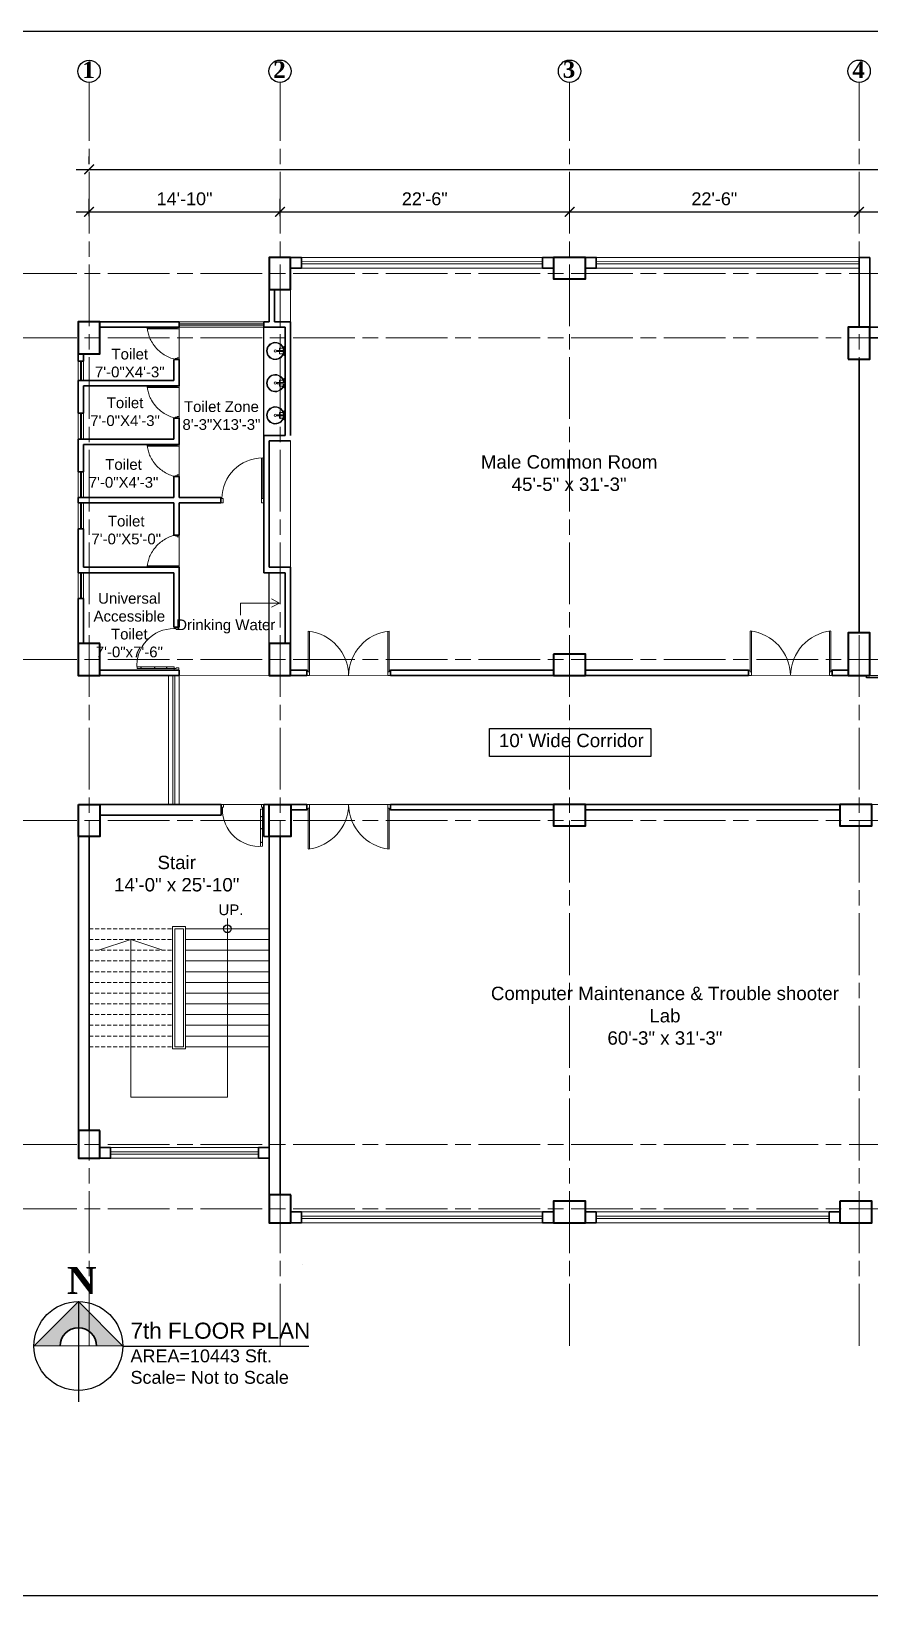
# Model space of a CAD drawing. Header units: inches. Extents: x -12 to 20935469, y -1604 to 24729220.
# Drawn here: x 20931799 to 20932581, y 24707850 to 24709308 of the extents above; entities that cross this region are included whole.
import ezdxf

# ---------------------------------------------------------------- set-up
doc = ezdxf.new("R2010")
doc.units = ezdxf.units.IN
doc.header["$LTSCALE"] = 0.03
doc.header["$MEASUREMENT"] = 0
doc.header["$PDMODE"] = 32
doc.header["$PDSIZE"] = 15
doc.linetypes.add('ACAD_ISO08W100', pattern=[36, 24, -3, 6, -3])
doc.linetypes.add('DASHED2', pattern=[0.375, 0.25, -0.125])
for name, color, linetype, lineweight in [('column', 1, 'Continuous', 40), ('Dim Line', 252, 'Continuous', 13), ('Door', 7, 'Continuous', 18), ('Gas', 21, 'Continuous', 5), ('Glass Line', 252, 'Continuous', 9), ('Grid Line', 252, 'Continuous', 18), ('Hatch', 253, 'Continuous', 15), ('Low Wall', 7, 'Continuous', 30), ('Main Wall', 7, 'Continuous', 30), ('RAIL', 23, 'Continuous', 13), ('STAIR', 46, 'Continuous', 15), ('TOILET FIXTURE', 142, 'Continuous', 5), ('wind.', 150, 'Continuous', 20)]:
    doc.layers.add(name, color=color, linetype=linetype, lineweight=lineweight)
doc.layers.add('TEXT', color=7, linetype='Continuous')
doc.styles.add('2', font='swisscl.ttf')
doc.styles.add('RomanS', font='arial.ttf', dxfattribs={"height": 12})
doc.styles.get("Standard").update_dxf_attribs({"font": 'timesbd.ttf'})
doc.dimstyles.new('Aec_Arch_I', dxfattribs={"dimscale": 96, "dimtxt": 12, "dimasz": 0.09375, "dimexe": 0.125, "dimexo": 0.125, "dimgap": 0.0625, "dimtad": 1, "dimdec": 0, "dimzin": 3, "dimdsep": 46, "dimlunit": 4, "dimtxsty": 'RomanS', "dimblk1": 'ARCHTICK', "dimblk2": 'ARCHTICK', "dimsah": 1, "dimcen": 0.09375, "dimdle": 0.125, "dimadec": 0, "dimazin": 0, "dimtfac": 0.75, "dimtdec": 0, "dimtmove": 2, "dimatfit": 3, "dimldrblk": 'ARCHTICK', "dimfxl": 1, "dimfrac": 1, "dimtolj": 1, "dimtzin": 0, "dimarcsym": 0})

# ---------------------------------------------------------------- blocks, each defined once
blk = doc.blocks.new('_ArchTick')
at = {"color": 0, "linetype": 'ByBlock', "lineweight": 35, "const_width": 0.15}
blk.add_lwpolyline([(-0.5, -0.5), (0.5, 0.5)], dxfattribs=at)
blk = doc.blocks.new('*D14')
at = {"layer": 'Defpoints', "color": 0, "transparency": 16777216}
for p in [(20831126.3, 24724578.2), (20830948.3, 24724562.3), (20831126.3, 24724562.3)]:
    blk.add_point(p, dxfattribs=at)
at = {"layer": 'Dim Line', "color": 0, "lineweight": -2, "transparency": 16777216}
for p, q in [((20830948.3, 24724574.3), (20830948.3, 24724590.2)), ((20831126.3, 24724574.3), (20831126.3, 24724590.2)), ((20830936.3, 24724578.2), (20831138.3, 24724578.2))]:
    blk.add_line(p, q, dxfattribs=at)
at = {"layer": 'Dim Line', "color": 0, "lineweight": -2, "transparency": 16777216, "xscale": 9, "yscale": 9, "zscale": 9, "rotation": 180}
blk.add_blockref('_ArchTick', (20830948.3, 24724578.2), dxfattribs=at)
at = {"layer": 'Dim Line', "color": 0, "lineweight": -2, "transparency": 16777216, "xscale": 9, "yscale": 9, "zscale": 9}
blk.add_blockref('_ArchTick', (20831126.3, 24724578.2), dxfattribs=at)
at = {"layer": 'Dim Line', "color": 0, "transparency": 16777216, "insert": (20831037.3, 24724590.3), "char_height": 12, "attachment_point": 5, "style": 'RomanS'}
blk.add_mtext('\\A1;14\'-10"', dxfattribs=at)
blk = doc.blocks.new('*D7')
at = {"layer": 'Defpoints', "color": 0, "transparency": 16777216}
for p in [(20831396.3, 24724578.2), (20831396.3, 24724578.2), (20831126.3, 24724562.3)]:
    blk.add_point(p, dxfattribs=at)
at = {"layer": 'Dim Line', "color": 0, "lineweight": -2, "transparency": 16777216}
for p, q in [((20831126.3, 24724574.3), (20831126.3, 24724590.2)), ((20831114.3, 24724578.2), (20831408.3, 24724578.2))]:
    blk.add_line(p, q, dxfattribs=at)
at = {"layer": 'Dim Line', "color": 0, "lineweight": -2, "transparency": 16777216, "xscale": 9, "yscale": 9, "zscale": 9, "rotation": 180}
blk.add_blockref('_ArchTick', (20831126.3, 24724578.2), dxfattribs=at)
at = {"layer": 'Dim Line', "color": 0, "lineweight": -2, "transparency": 16777216, "xscale": 9, "yscale": 9, "zscale": 9}
blk.add_blockref('_ArchTick', (20831396.3, 24724578.2), dxfattribs=at)
at = {"layer": 'Dim Line', "color": 0, "transparency": 16777216, "insert": (20831261.3, 24724590.3), "char_height": 12, "attachment_point": 5, "style": 'RomanS'}
blk.add_mtext('\\A1;22\'-6"', dxfattribs=at)
blk = doc.blocks.new('*D8')
at = {"layer": 'Defpoints', "color": 0, "transparency": 16777216}
for p in [(20831396.3, 24724578.2), (20831666.3, 24724578.2), (20831666.3, 24724578.2)]:
    blk.add_point(p, dxfattribs=at)
at = {"layer": 'Dim Line', "color": 0, "lineweight": -2, "transparency": 16777216}
blk.add_line((20831384.3, 24724578.2), (20831678.3, 24724578.2), dxfattribs=at)
at = {"layer": 'Dim Line', "color": 0, "lineweight": -2, "transparency": 16777216, "xscale": 9, "yscale": 9, "zscale": 9, "rotation": 180}
blk.add_blockref('_ArchTick', (20831396.3, 24724578.2), dxfattribs=at)
at = {"layer": 'Dim Line', "color": 0, "lineweight": -2, "transparency": 16777216, "xscale": 9, "yscale": 9, "zscale": 9}
blk.add_blockref('_ArchTick', (20831666.3, 24724578.2), dxfattribs=at)
at = {"layer": 'Dim Line', "color": 0, "transparency": 16777216, "insert": (20831531.3, 24724590.3), "char_height": 12, "attachment_point": 5, "style": 'RomanS'}
blk.add_mtext('\\A1;22\'-6"', dxfattribs=at)
blk = doc.blocks.new('*D9')
at = {"layer": 'Defpoints', "color": 0, "transparency": 16777216}
for p in [(20831666.3, 24724578.2), (20831844.3, 24724578.2), (20831844.3, 24724578.2)]:
    blk.add_point(p, dxfattribs=at)
at = {"layer": 'Dim Line', "color": 0, "lineweight": -2, "transparency": 16777216}
blk.add_line((20831654.3, 24724578.2), (20831856.3, 24724578.2), dxfattribs=at)
at = {"layer": 'Dim Line', "color": 0, "lineweight": -2, "transparency": 16777216, "xscale": 9, "yscale": 9, "zscale": 9, "rotation": 180}
blk.add_blockref('_ArchTick', (20831666.3, 24724578.2), dxfattribs=at)
at = {"layer": 'Dim Line', "color": 0, "lineweight": -2, "transparency": 16777216, "xscale": 9, "yscale": 9, "zscale": 9}
blk.add_blockref('_ArchTick', (20831844.3, 24724578.2), dxfattribs=at)
at = {"layer": 'Dim Line', "color": 0, "transparency": 16777216, "insert": (20831755.3, 24724590.3), "char_height": 12, "attachment_point": 5, "style": 'RomanS'}
blk.add_mtext('\\A1;14\'-10"', dxfattribs=at)
blk = doc.blocks.new('*D13')
at = {"layer": 'Defpoints', "color": 0, "transparency": 16777216}
for p in [(20830948.3, 24724610.7), (20832951.8, 24724617.8), (20832951.8, 24724610.7)]:
    blk.add_point(p, dxfattribs=at)
at = {"layer": 'Dim Line', "color": 0, "lineweight": -2, "transparency": 16777216}
for p, q in [((20830948.3, 24724622.7), (20830948.3, 24724629.8)), ((20832951.8, 24724622.7), (20832951.8, 24724629.8)), ((20830936.3, 24724617.8), (20832963.8, 24724617.8))]:
    blk.add_line(p, q, dxfattribs=at)
at = {"layer": 'Dim Line', "color": 0, "lineweight": -2, "transparency": 16777216, "xscale": 9, "yscale": 9, "zscale": 9, "rotation": 180}
blk.add_blockref('_ArchTick', (20830948.3, 24724617.8), dxfattribs=at)
at = {"layer": 'Dim Line', "color": 0, "lineweight": -2, "transparency": 16777216, "xscale": 9, "yscale": 9, "zscale": 9}
blk.add_blockref('_ArchTick', (20832951.8, 24724617.8), dxfattribs=at)
at = {"layer": 'Dim Line', "color": 0, "transparency": 16777216, "insert": (20831950, 24724629.9), "char_height": 12, "attachment_point": 5, "style": 'RomanS'}
blk.add_mtext('\\A1;166\'-11"', dxfattribs=at)
blk = doc.blocks.new('Door_45')
at = {"layer": 'Door'}
for p, q in [((1.5, 5), (1.5, 44)), ((1.5, 40), (2.2, 40)), ((2.2, 40), (2.2, 39.5)), ((2.2, 39.5), (2.7, 39.5)), ((2.7, 39.5), (2.7, 40)), ((2.7, 40), (3.5, 40)), ((3.5, 44), (3.5, 5)), ((1.5, 25.8), (2.2, 25.8)), ((2.2, 25.8), (2.2, 25.3)), ((2.2, 25.3), (2.7, 25.3)), ((2.7, 25.8), (3.5, 25.8)), ((2.7, 25.3), (2.7, 25.8)), ((0, 0), (0, 5)), ((0, 5), (1.5, 5)), ((1.5, 12.6), (2.2, 12.6)), ((3.5, 5), (1.5, 5)), ((1.5, 5), (1.5, 3)), ((1.5, 3), (2.5, 3)), ((2.2, 12.6), (2.2, 13.1)), ((2.2, 13.1), (2.7, 13.1)), ((2.5, 3), (2.5, 0)), ((2.7, 13.1), (2.7, 12.6)), ((2.7, 12.6), (3.5, 12.6)), ((42.5, 3), (42.5, 0)), ((43.5, 3), (42.5, 3)), ((45, 5), (43.5, 5)), ((43.5, 5), (43.5, 3)), ((45, 0), (45, 5)), ((2.5, 0), (0, 0)), ((42.5, 0), (45, 0))]:
    blk.add_line(p, q, dxfattribs=at)
blk.add_arc((4.7, 5.3), 38.8, 359.6233, 94.6685, dxfattribs=at)
blk = doc.blocks.new('sssss-flat-876')
at = {"layer": 'Door', "linetype": 'Continuous', "ltscale": 3}
blk.add_line((3666.5, 84027.2), (3666.5, 84055.7), dxfattribs=at)
at = {"layer": 'Door', "linetype": 'Continuous', "ltscale": 3, "extrusion": (-7.21527e-09, -3.35624e-18, 1), "elevation": 0}
for points in [[(3666.5, 84057.2), (3666.5, 84055.7), (3668.4, 84055.7), (3668.4, 84056.5), (3670.2, 84056.5), (3670.2, 84057.2)], [(3668.4, 84055.7), (3696.2, 84055.7), (3696.2, 84056.5), (3668.4, 84056.5)]]:
    blk.add_lwpolyline(points, close=True, dxfattribs=at)
at = {"layer": 'Door', "linetype": 'Continuous', "ltscale": 3, "flags": 128}
blk.add_lwpolyline([(3670.2, 84027.2, 0.04096), (3675.5, 84028.9, 0.082496), (3684.9, 84034.8, 0.052187), (3689.7, 84040, 0.043988), (3692.9, 84045, 0.036571), (3694.8, 84049.6, 0.034751), (3695.9, 84054.2, 0.011435), (3696.2, 84055.7)], format="xyb", dxfattribs=at)
at = {"layer": 'Door', "linetype": 'Continuous', "ltscale": 3}
blk.add_lwpolyline([(3666.5, 84027.2), (3666.5, 84028.7), (3668.4, 84028.7), (3668.4, 84027.9), (3670.2, 84027.9), (3670.2, 84027.2)], close=True, dxfattribs=at)
blk = doc.blocks.new('7-flat-72')
at = {"layer": 'Glass Line', "color": 8, "ltscale": 20}
for p, q in [((-64478.7, 376960.5), (-64480.3, 376960.5)), ((-64480.3, 376959.5), (-64480.3, 376960.5)), ((-64480.3, 376959.5), (-64480.3, 376960.5)), ((-64478.7, 376959.5), (-64480.3, 376959.5)), ((-64480.3, 376959.1), (-64480.3, 376959.4)), ((-64478.7, 376959.4), (-64480.3, 376959.4)), ((-64478.7, 376959.1), (-64480.3, 376959.1)), ((-64480.2, 376959.4), (-64480.2, 376959.5)), ((-64480.1, 376959.5), (-64480.1, 376960.5)), ((-64479.9, 376959.5), (-64479.9, 376960.5)), ((-64479.5, 376959.5), (-64479.5, 376960.5)), ((-64479.1, 376959.5), (-64479.1, 376960.5)), ((-64478.9, 376959.5), (-64478.9, 376960.5)), ((-64478.9, 376959.4), (-64478.9, 376959.5)), ((-64478.8, 376959.5), (-64478.8, 376960.5)), ((-64478.7, 376959.5), (-64478.7, 376960.5)), ((-64478.7, 376959.1), (-64478.7, 376959.4)), ((-64475.1, 376959.4), (-64476.9, 376959.4)), ((-64476.9, 376959.1), (-64476.9, 376959.4)), ((-64475.1, 376959.1), (-64476.9, 376959.1)), ((-64476.6, 376959.4), (-64476.6, 376966.6)), ((-64475.5, 376966.6), (-64476.6, 376966.6)), ((-64475.5, 376959.4), (-64475.5, 376966.6)), ((-64475.1, 376959.1), (-64475.1, 376959.4)), ((-64473.3, 376960.5), (-64471.7, 376960.5)), ((-64473.3, 376959.5), (-64473.3, 376960.5)), ((-64473.3, 376959.5), (-64473.3, 376960.5)), ((-64473.3, 376959.5), (-64471.7, 376959.5)), ((-64473.3, 376959.1), (-64473.3, 376959.4)), ((-64473.3, 376959.4), (-64471.7, 376959.4)), ((-64473.3, 376959.1), (-64471.7, 376959.1)), ((-64473.1, 376959.5), (-64473.1, 376960.5)), ((-64473.1, 376959.4), (-64473.1, 376959.5)), ((-64472.9, 376959.5), (-64472.9, 376960.5)), ((-64472.5, 376959.5), (-64472.5, 376960.5)), ((-64472.1, 376959.5), (-64472.1, 376960.5)), ((-64471.9, 376959.5), (-64471.9, 376960.5)), ((-64471.9, 376959.4), (-64471.9, 376959.5)), ((-64471.8, 376959.5), (-64471.8, 376960.5)), ((-64471.7, 376959.5), (-64471.7, 376960.5)), ((-64471.7, 376959.1), (-64471.7, 376959.4))]:
    blk.add_line(p, q, dxfattribs=at)
blk.add_circle((-64476, 376968.4, 0), 1.08, dxfattribs=at)
for radius, start, end in [(8.1, 273.8334, 266.1883), (7.55, 274.115, 265.9068)]:
    blk.add_arc((-64476, 376968.4, 0), radius, start, end, dxfattribs=at)
blk = doc.blocks.new('SFSFSFS-flat-72')
at = {"layer": 'TOILET FIXTURE', "ltscale": 0.2}
blk.add_lwpolyline([(-3918.5, -3608.1), (-3918.5, -3602.7), (-3923.9, -3602.7), (-3923.9, -3608.1)], close=True, dxfattribs=at)
at = {"layer": 'TOILET FIXTURE', "ltscale": 20}
blk.add_blockref('7-flat-72', (60554.8, -380567.2), dxfattribs=at)
blk = doc.blocks.new('$D40')
at = {"layer": 'Door'}
for p, q in [((1, 4), (1, 42)), ((2, 0), (2, 42)), ((1, 5), (0, 5)), ((2, 0), (0, 0)), ((2, 4), (1, 4)), ((39, 4), (38, 4)), ((38, 4), (38, 0)), ((40, 0), (38, 0)), ((40, 5), (39, 5)), ((39, 5), (39, 4))]:
    blk.add_line(p, q, dxfattribs=at)
blk.add_arc((1, 4), 38, 0, 90, dxfattribs=at)
blk = doc.blocks.new('fff')
at = {"layer": 'Grid Line', "color": 252, "linetype": 'ACAD_ISO08W100', "lineweight": 9, "ltscale": 80, "true_color": 0x939598}
for p, q in [((20830948.3, 24723521.1), (20830948.3, 24724698.8)), ((20831126.3, 24723521.1), (20831126.3, 24724698.8)), ((20831396.3, 24723521.1), (20831396.3, 24724698.8)), ((20831666.3, 24723521.1), (20831666.3, 24724698.8)), ((20833096.9, 24724520.6), (20830726.1, 24724520.6)), ((20833096.9, 24724460.6), (20830726.1, 24724460.6)), ((20833096.9, 24724160.7), (20830726.1, 24724160.7)), ((20833096.9, 24724010.7), (20830726.1, 24724010.7)), ((20833096.9, 24723708.7), (20830726.1, 24723708.7)), ((20833096.9, 24723648.8), (20830726.1, 24723648.8))]:
    blk.add_line(p, q, dxfattribs=at)
at = {"layer": 'Dim Line'}
for base, p1, p2, picture, middle in [((20832951.7523, 24724617.8128), (20830948.3088, 24724610.7482), (20832951.7523, 24724610.7482), '*D13', (20831950.0306, 24724629.9397)), ((20831126.3, 24724578.2), (20830948.3, 24724562.3), (20831126.3, 24724562.3), '*D14', (20831037.3, 24724590.3)), ((20831396.3, 24724578.2), (20831126.3, 24724562.3), (20831396.3, 24724578.2), '*D7', (20831261.3, 24724590.3)), ((20831666.3, 24724578.2), (20831396.3, 24724578.2), (20831666.3, 24724578.2), '*D8', (20831531.3, 24724590.3)), ((20831844.3, 24724578.2), (20831666.3, 24724578.2), (20831844.3, 24724578.2), '*D9', (20831755.3, 24724590.3))]:
    dim = blk.add_linear_dim(base=base, p1=p1, p2=p2, dimstyle='Aec_Arch_I', dxfattribs=at)
    dim.commit()
    dim.dimension.update_dxf_attribs({"geometry": picture, "text_midpoint": middle})

msp = doc.modelspace()

# ---------------------------------------------------------------- hatches: boundary and pattern name
at = {"layer": 'Low Wall'}
h = msp.add_hatch(color=256, dxfattribs=at)
h.paths.add_polyline_path([(20931826.3, 24708082.5), (20931801.9, 24708082.5), (20931843.3, 24708124), (20931843.3, 24708099.6, 0.414214)])
h.paths.add_polyline_path([(20931843.3, 24708099.6), (20931843.3, 24708124), (20931884.7, 24708082.5), (20931860.4, 24708082.5, 0.414214)])

# ---------------------------------------------------------------- linework, layer by layer
for p, q in [((20932016.2, 24708931.4), (20932016.2, 24709032.4)), ((20932021.2, 24708737.5), (20932021.2, 24708803.5)), ((20931932.2, 24708712.7), (20931937.2, 24708712.7)), ((20932326.2, 24708197.5), (20932326.2, 24708197.5)), ((20932052.7, 24708158.5), (20932052.7, 24708158.5)), ((20931843.3, 24708124), (20931843.3, 24708030.6)), ((20931884.7, 24708082.5), (20932058.1, 24708082.5))]:
    msp.add_line(p, q)
for points in [[(20932578.1, 24708707.5), (20932657.4, 24708707.5), (20932657.4, 24708705.5), (20932578.1, 24708705.5)], [(20932226.5, 24708658.2), (20932377.1, 24708658.2), (20932377.1, 24708632), (20932226.5, 24708632)]]:
    msp.add_lwpolyline(points, close=True)
msp.add_lwpolyline([(20931884.7, 24708082.6), (20931801.9, 24708082.5)])
for centre, radius in [((20931982.2, 24708471.5), 3.61), ((20931843.3, 24708082.5), 41.4)]:
    msp.add_circle(centre, radius)
at = {"layer": 'column', "lineweight": 40, "ltscale": 20}
for points in [[(20932041.2, 24709097.4), (20932021.2, 24709097.4), (20932021.2, 24709067.4), (20932041.2, 24709067.4)], [(20932286.3, 24709097.4), (20932286.3, 24709077.4), (20932316.3, 24709077.4), (20932316.3, 24709097.4)], [(20931863.2, 24709037.4), (20931843.2, 24709037.4), (20931843.2, 24709007.4), (20931863.2, 24709007.4)], [(20932561.2, 24709002.5), (20932581.2, 24709002.5), (20932581.2, 24709032.5), (20932561.2, 24709032.5)], [(20932561.2, 24708707.5), (20932581.2, 24708707.5), (20932581.2, 24708747.5), (20932561.2, 24708747.5)], [(20931863.2, 24708737.5), (20931843.2, 24708737.5), (20931843.2, 24708707.5), (20931863.2, 24708707.5)], [(20932041.2, 24708737.5), (20932021.2, 24708737.5), (20932021.2, 24708707.5), (20932041.2, 24708707.5)], [(20932286.3, 24708727.5), (20932286.3, 24708707.5), (20932316.3, 24708707.5), (20932316.3, 24708727.5)], [(20931843.3, 24708587.5), (20931863.3, 24708587.5), (20931863.3, 24708557.5), (20931843.3, 24708557.5)], [(20932021.3, 24708587.5), (20932041.3, 24708587.5), (20932041.3, 24708557.5), (20932021.3, 24708557.5)], [(20932286.3, 24708587.5), (20932286.3, 24708567.5), (20932316.3, 24708567.5), (20932316.3, 24708587.5)], [(20932553.3, 24708587.5), (20932553.3, 24708567.5), (20932583.3, 24708567.5), (20932583.3, 24708587.5)], [(20931863.3, 24708283.5), (20931843.3, 24708283.5), (20931843.3, 24708257.5), (20931863.3, 24708257.5)], [(20932041.3, 24708223.5), (20932021.3, 24708223.5), (20932021.3, 24708197.5), (20932041.3, 24708197.5)], [(20932316.3, 24708197.5), (20932316.3, 24708217.5), (20932286.3, 24708217.5), (20932286.3, 24708197.5)], [(20932553.3, 24708217.5), (20932553.3, 24708197.5), (20932583.3, 24708197.5), (20932583.3, 24708217.5)]]:
    msp.add_lwpolyline(points, close=True, dxfattribs=at)
at = {"layer": 'Defpoints'}
msp.add_lwpolyline([(20931598.7, 24709308.2), (20934037.5, 24709308.2), (20934037.5, 24707849.7), (20931598.7, 24707849.7)], close=True, dxfattribs=at)
at = {"layer": 'Door'}
for p, q in [((20932057.6, 24708711.2), (20932057.6, 24708749.1)), ((20932058.9, 24708707.5), (20932058.9, 24708749)), ((20932131.7, 24708707.5), (20932131.7, 24708749)), ((20932133, 24708711.2), (20932133, 24708749.1)), ((20932469.6, 24708711.2), (20932469.6, 24708749.1)), ((20932470.9, 24708707.5), (20932470.9, 24708749.1)), ((20932543.7, 24708707.5), (20932543.7, 24708749.1)), ((20932545, 24708711.2), (20932545, 24708749.1)), ((20932057.6, 24708712.5), (20932056.3, 24708712.5)), ((20932058.9, 24708707.5), (20932056.3, 24708707.5)), ((20932058.9, 24708711.2), (20932057.6, 24708711.2)), ((20932131.7, 24708711.2), (20932133, 24708711.2)), ((20932131.7, 24708707.5), (20932134.3, 24708707.5)), ((20932133, 24708712.5), (20932134.3, 24708712.5)), ((20932469.6, 24708712.5), (20932468.3, 24708712.5)), ((20932470.9, 24708707.5), (20932468.3, 24708707.5)), ((20932470.9, 24708711.2), (20932469.6, 24708711.2)), ((20932543.7, 24708711.2), (20932545, 24708711.2)), ((20932543.7, 24708707.5), (20932546.3, 24708707.5)), ((20932545, 24708712.5), (20932546.3, 24708712.5)), ((20932058.9, 24708587.5), (20932056.3, 24708587.5)), ((20932057.6, 24708582.5), (20932056.3, 24708582.5)), ((20932057.6, 24708583.8), (20932057.6, 24708545.9)), ((20932058.9, 24708583.8), (20932057.6, 24708583.8)), ((20932058.9, 24708587.5), (20932058.9, 24708545.9)), ((20932131.7, 24708587.5), (20932131.7, 24708545.9)), ((20932131.7, 24708587.5), (20932134.3, 24708587.5)), ((20932131.7, 24708583.8), (20932133, 24708583.8)), ((20932133, 24708583.8), (20932133, 24708545.9)), ((20932133, 24708582.5), (20932134.3, 24708582.5))]:
    msp.add_line(p, q, dxfattribs=at)
for centre, start, end in [((20932053, 24708707), 0.5906, 83.7783), ((20932137.6, 24708707), 96.2217, 179.4094), ((20932465, 24708707.1), 0.5906, 83.7783), ((20932549.6, 24708707.1), 96.2217, 179.4094), ((20932053, 24708587.9), 276.2217, 359.4094), ((20932137.6, 24708587.9), 180.5906, 263.7783)]:
    msp.add_arc(centre, 42.3, start, end, dxfattribs=at)
at = {"layer": 'Gas', "color": 0, "lineweight": 5}
for points in [[(20931943.2, 24708473.5), (20931931.2, 24708473.5), (20931931.2, 24708359.5), (20931943.2, 24708359.5)], [(20931941.2, 24708471.5), (20931933.2, 24708471.5), (20931933.2, 24708361.5), (20931941.2, 24708361.5)]]:
    msp.add_lwpolyline(points, close=True, dxfattribs=at)
at = {"layer": 'Hatch', "lineweight": 5}
for p, q in [((20932041.2, 24709037.4), (20932041.2, 24709067.3)), ((20932041.2, 24708808.5), (20932041.2, 24708926.4))]:
    msp.add_line(p, q, dxfattribs=at)
msp.add_lwpolyline([(20931937.3, 24708587.5), (20931937.3, 24708707.8), (20932759.1, 24708707.5), (20932759.1, 24709022.4), (20932938.8, 24709022.5), (20932938.8, 24708707.5), (20933772.7, 24708707.5), (20933772.7, 24708587.5), (20933061.9, 24708587.5), (20933061.9, 24708446.3), (20932759.1, 24708446.3), (20932759.1, 24708587.5)], close=True, dxfattribs=at)
at = {"layer": 'Low Wall', "color": 0}
msp.add_lwpolyline([(20931801.9, 24708082.5), (20931843.3, 24708124), (20931884.7, 24708082.5)], dxfattribs=at)
at = {"layer": 'Low Wall'}
msp.add_arc((20931843.3, 24708082.5), 17, 0, 180, dxfattribs=at)
at = {"layer": 'Main Wall', "lineweight": 30}
for p, q in [((20932571.2, 24709097.4), (20932581.2, 24709097.4)), ((20932571.2, 24709032.5), (20932571.2, 24709097.4)), ((20932581.2, 24709032.5), (20932581.2, 24709097.4)), ((20932021.2, 24709037.4), (20932021.2, 24709067.4)), ((20932026.2, 24709037.4), (20932026.2, 24709067.4)), ((20932571.2, 24709051.4), (20932571.2, 24709051.4)), ((20931863.2, 24709037.4), (20931937.2, 24709037.4)), ((20931937.2, 24709032.4), (20931937.2, 24709037.4)), ((20932016.2, 24709037.4), (20932021.2, 24709037.4)), ((20932016.2, 24709032.4), (20932016.2, 24709037.4)), ((20932026.2, 24709037.4), (20932041.2, 24709037.4)), ((20932041.2, 24708931.4), (20932041.2, 24709037.4)), ((20932571.2, 24709045.4), (20932571.2, 24709045.4)), ((20931863.2, 24709032.4), (20931937.2, 24709032.4)), ((20932016.2, 24709032.4), (20932036.2, 24709032.4)), ((20932036.2, 24708931.4), (20932036.2, 24709032.4)), ((20931843.2, 24709000.7), (20931843.2, 24709007.4)), ((20931932.2, 24709002.4), (20931937.2, 24709002.4)), ((20931932.2, 24709002.4), (20931932.2, 24708982.7)), ((20932571.2, 24708747.5), (20932571.2, 24709002.5)), ((20931932.2, 24708982.7), (20931843.2, 24708982.7)), ((20931843.2, 24708952.1), (20931843.2, 24708982.7)), ((20931937.2, 24708977.7), (20931848.2, 24708977.7)), ((20931932.2, 24708947.7), (20931932.2, 24708928.1)), ((20931937.2, 24708947.7), (20931932.2, 24708947.7)), ((20931932.2, 24708928.1), (20931843.2, 24708928.1)), ((20931843.2, 24708897.5), (20931843.2, 24708928.1)), ((20931937.2, 24708923.1), (20931848.2, 24708923.1)), ((20931848.2, 24708923.1), (20931848.2, 24708897.5)), ((20932016.2, 24708873.5), (20932016.2, 24708931.4)), ((20932016.2, 24708931.4), (20932036.2, 24708931.4)), ((20932021.2, 24708808.5), (20932021.2, 24708926.4)), ((20932021.2, 24708926.4), (20932041.2, 24708926.4)), ((20931843.2, 24708897.5), (20931848.2, 24708897.5)), ((20931937.2, 24708893.1), (20931932.2, 24708893.1)), ((20931843.2, 24708873.5), (20931932.2, 24708873.5)), ((20931843.2, 24708868.5), (20931843.2, 24708873.5)), ((20931976.2, 24708868.5), (20931976.2, 24708873.5)), ((20932016.2, 24708803.5), (20932016.2, 24708873.5)), ((20931932.2, 24708868.5), (20931843.2, 24708868.5)), ((20931932.2, 24708838.5), (20931932.2, 24708868.5)), ((20931937.2, 24708838.5), (20931937.2, 24708868.5)), ((20931976.2, 24708868.5), (20931937.2, 24708868.5)), ((20931848.2, 24708844.5), (20931843.2, 24708844.5)), ((20931843.2, 24708803.5), (20931843.2, 24708844.5)), ((20931848.2, 24708844.5), (20931848.2, 24708808.5)), ((20931937.2, 24708838.5), (20931932.2, 24708838.5)), ((20931932.2, 24708803.5), (20931843.2, 24708803.5)), ((20931937.2, 24708808.5), (20931848.2, 24708808.5)), ((20931932.2, 24708752.7), (20931932.2, 24708803.5)), ((20931937.2, 24708752.7), (20931937.2, 24708808.5)), ((20932016.2, 24708803.5), (20932036.2, 24708803.5)), ((20932021.2, 24708808.5), (20932041.2, 24708808.5)), ((20932036.2, 24708737.5), (20932036.2, 24708803.5)), ((20932041.2, 24708737.5), (20932041.2, 24708808.5)), ((20931843.2, 24708737.5), (20931843.2, 24708779.5)), ((20931848.2, 24708779.5), (20931843.2, 24708779.5)), ((20931848.2, 24708779.5), (20931848.2, 24708737.5)), ((20931937.2, 24708752.7), (20931932.2, 24708752.7)), ((20931937.2, 24708712.7), (20931863.2, 24708712.7)), ((20931937.2, 24708712.7), (20931937.2, 24708707.6)), ((20931937.2, 24708707.6), (20931863.2, 24708707.6)), ((20932041.3, 24708712.5), (20932056.3, 24708712.5)), ((20932041.3, 24708707.5), (20932056.3, 24708707.5)), ((20932056.3, 24708707.5), (20932056.3, 24708712.5)), ((20932134.3, 24708707.5), (20932134.3, 24708712.5)), ((20932134.3, 24708712.5), (20932286.3, 24708712.5)), ((20932134.3, 24708707.5), (20932286.3, 24708707.5)), ((20932316.3, 24708712.5), (20932468.3, 24708712.5)), ((20932316.3, 24708707.5), (20932468.3, 24708707.5)), ((20932468.3, 24708712.5), (20932468.3, 24708707.5)), ((20931976.3, 24708587.5), (20931863.3, 24708587.5)), ((20931976.3, 24708587.5), (20931976.3, 24708577.5)), ((20932021.3, 24708587.5), (20932016.3, 24708587.5)), ((20932016.3, 24708587.5), (20932016.3, 24708557.5)), ((20932031.3, 24708587.5), (20932021.3, 24708587.5)), ((20932041.3, 24708587.5), (20932056.3, 24708587.5)), ((20932056.3, 24708582.5), (20932041.3, 24708582.5)), ((20932056.3, 24708582.5), (20932056.3, 24708587.5)), ((20932134.3, 24708587.5), (20932286.3, 24708587.5)), ((20932134.3, 24708582.5), (20932134.3, 24708587.5)), ((20932286.3, 24708582.5), (20932134.3, 24708582.5)), ((20932316.3, 24708587.5), (20932553.3, 24708587.5)), ((20932553.3, 24708582.5), (20932316.3, 24708582.5)), ((20931976.3, 24708577.5), (20931863.3, 24708577.5)), ((20931843.3, 24708557.5), (20931843.3, 24708283.5)), ((20931853.3, 24708557.5), (20931853.3, 24708283.5)), ((20932016.3, 24708557.5), (20932021.3, 24708557.5)), ((20932021.3, 24708223.5), (20932021.3, 24708557.5)), ((20932031.3, 24708223.5), (20932031.3, 24708557.5))]:
    msp.add_line(p, q, dxfattribs=at)
for points in [[(20932041.2, 24709097.4), (20932051.2, 24709097.4), (20932051.2, 24709087.3), (20932041.2, 24709087.3)], [(20932286.2, 24709097.4), (20932276.2, 24709097.4), (20932276.2, 24709087.3), (20932286.2, 24709087.3)], [(20932316.2, 24709097.4), (20932326.2, 24709097.4), (20932326.2, 24709087.3), (20932316.2, 24709087.3)], [(20932581.2, 24709032.5), (20932591.2, 24709032.5), (20932591.2, 24709022.5), (20932581.2, 24709022.5)], [(20931848.2, 24709007.4), (20931848.2, 24709000.7)], [(20931848.2, 24709000.7), (20931843.2, 24709000.7)], [(20931937.2, 24709002.4), (20931937.2, 24708977.7)], [(20931848.2, 24708977.7), (20931848.2, 24708952.1)], [(20931848.2, 24708952.1), (20931843.2, 24708952.1)], [(20931937.2, 24708947.7), (20931937.2, 24708923.1)], [(20931932.2, 24708893.1), (20931932.2, 24708873.5)], [(20931937.2, 24708893.1), (20931937.2, 24708873.5)], [(20931937.2, 24708873.5), (20931976.2, 24708873.5)], [(20932041.2, 24708197.5), (20932051.2, 24708197.5), (20932051.2, 24708207.5), (20932041.2, 24708207.5)], [(20932286.2, 24708197.5), (20932276.2, 24708197.5), (20932276.2, 24708207.5), (20932286.2, 24708207.5)], [(20932316.2, 24708197.5), (20932326.2, 24708197.5), (20932326.2, 24708207.5), (20932316.2, 24708207.5)], [(20932553.3, 24708197.5), (20932543.3, 24708197.5), (20932543.3, 24708207.5), (20932553.3, 24708207.5)]]:
    msp.add_lwpolyline(points, dxfattribs=at)
msp.add_lwpolyline([(20932546.3, 24708712.5), (20932561.3, 24708712.5), (20932561.3, 24708707.5), (20932546.3, 24708707.5)], close=True, dxfattribs=at)
at = {"layer": 'Main Wall'}
for points in [[(20931863.3, 24708267.5), (20931873.3, 24708267.5), (20931873.3, 24708257.5), (20931863.3, 24708257.5)], [(20932011.3, 24708267.5), (20932021.3, 24708267.5), (20932021.3, 24708257.5), (20932011.3, 24708257.5)]]:
    msp.add_lwpolyline(points, close=True, dxfattribs=at)
at = {"layer": 'RAIL', "lineweight": 9}
for p, q in [((20931982.2, 24708481.2), (20931982.2, 24708314.5)), ((20931892.2, 24708461.5), (20931862.2, 24708451.5)), ((20931892.2, 24708314.5), (20931892.2, 24708461.5)), ((20931922.2, 24708451.5), (20931892.2, 24708461.5)), ((20932021.2, 24708451.5), (20931943.2, 24708451.5)), ((20931982.2, 24708314.5), (20931892.2, 24708314.5))]:
    msp.add_line(p, q, dxfattribs=at)
at = {"layer": 'STAIR', "color": 253, "lineweight": 5}
for p, q in [((20932030.8, 24708775.2), (20931994.5, 24708775.2)), ((20931994.5, 24708775.2), (20931994.5, 24708764)), ((20932030.8, 24708775.2), (20932023.5, 24708779.2)), ((20932030.8, 24708775.2), (20932023.5, 24708771.2))]:
    msp.add_line(p, q, dxfattribs=at)
at = {"layer": 'STAIR', "color": 32, "linetype": 'DASHED2', "lineweight": 5, "ltscale": 500}
for p, q in [((20931853.2, 24708471.5), (20931931.2, 24708471.5)), ((20931853.2, 24708461.5), (20931931.2, 24708461.5)), ((20931853.2, 24708451.5), (20931931.2, 24708451.5)), ((20931853.2, 24708441.5), (20931931.2, 24708441.5)), ((20931853.2, 24708431.5), (20931931.2, 24708431.5)), ((20931853.2, 24708421.5), (20931931.2, 24708421.5)), ((20931853.2, 24708411.5), (20931931.2, 24708411.5)), ((20931853.2, 24708401.5), (20931931.2, 24708401.5)), ((20931853.2, 24708391.5), (20931931.2, 24708391.5)), ((20931853.2, 24708381.5), (20931931.2, 24708381.5)), ((20931853.2, 24708371.5), (20931931.2, 24708371.5)), ((20931853.2, 24708361.5), (20931931.2, 24708361.5))]:
    msp.add_line(p, q, dxfattribs=at)
at = {"layer": 'STAIR', "color": 32, "lineweight": 5}
for p, q in [((20931943.2, 24708471.5), (20932021.2, 24708471.5)), ((20931943.2, 24708461.5), (20932021.2, 24708461.5)), ((20931961.2, 24708451.5), (20932021.2, 24708451.5)), ((20931943.2, 24708441.5), (20932021.2, 24708441.5)), ((20931943.2, 24708431.5), (20932021.2, 24708431.5)), ((20931943.2, 24708421.5), (20932021.2, 24708421.5)), ((20931943.2, 24708411.5), (20932021.2, 24708411.5)), ((20931943.2, 24708401.5), (20932021.2, 24708401.5)), ((20931943.2, 24708391.5), (20932021.2, 24708391.5)), ((20931943.2, 24708381.5), (20932021.2, 24708381.5)), ((20931943.2, 24708371.5), (20932021.2, 24708371.5)), ((20931943.2, 24708361.5), (20932021.2, 24708361.5))]:
    msp.add_line(p, q, dxfattribs=at)
at = {"layer": 'TEXT'}
for centre in [(20931853.3, 24709270.9), (20932031.3, 24709271), (20932301.3, 24709271), (20932571.3, 24709271)]:
    msp.add_circle(centre, 10.4, dxfattribs=at)
at = {"layer": 'wind.'}
for p, q in [((20932276.2, 24709097.4), (20932051.2, 24709097.4)), ((20932051.2, 24709093.4), (20932276.2, 24709093.5)), ((20932326.2, 24709097.4), (20932571.2, 24709097.4)), ((20932326.2, 24709093.4), (20932571.2, 24709093.5)), ((20932051.2, 24709091.4), (20932276.2, 24709091.5)), ((20932051.2, 24709087.3), (20932276.2, 24709087.4)), ((20932326.2, 24709091.4), (20932571.2, 24709091.5)), ((20932326.2, 24709087.4), (20932571.2, 24709087.4)), ((20931937.2, 24709037.4), (20932016.2, 24709037.4)), ((20931937.2, 24709035.4), (20932016.2, 24709035.4)), ((20931937.2, 24709034.4), (20932016.2, 24709034.4)), ((20931937.2, 24709032.4), (20932016.2, 24709032.4)), ((20931843.2, 24709000.7), (20931843.2, 24708982.7)), ((20931845.2, 24709000.7), (20931845.2, 24708982.7)), ((20931846.2, 24709000.7), (20931846.2, 24708982.7)), ((20931848.2, 24709000.7), (20931848.2, 24708982.7)), ((20931843.2, 24708952.1), (20931843.2, 24708928.1)), ((20931845.2, 24708952.1), (20931845.2, 24708928.1)), ((20931846.2, 24708952.1), (20931846.2, 24708928.1)), ((20931848.2, 24708952.1), (20931848.2, 24708928.1)), ((20931843.2, 24708873.5), (20931843.2, 24708897.5)), ((20931845.2, 24708873.5), (20931845.2, 24708897.5)), ((20931846.2, 24708873.5), (20931846.2, 24708897.5)), ((20931848.2, 24708873.5), (20931848.2, 24708897.5)), ((20931843.2, 24708844.5), (20931843.2, 24708868.5)), ((20931845.2, 24708844.5), (20931845.2, 24708868.5)), ((20931846.2, 24708844.5), (20931846.2, 24708868.5)), ((20931848.2, 24708844.5), (20931848.2, 24708868.5)), ((20931843.2, 24708779.5), (20931843.2, 24708803.5)), ((20931845.2, 24708779.5), (20931845.2, 24708803.5)), ((20931846.2, 24708779.5), (20931846.2, 24708803.5)), ((20931848.2, 24708779.5), (20931848.2, 24708803.5)), ((20931927.3, 24708587.6), (20931927.3, 24708707.8)), ((20931931.3, 24708587.6), (20931931.3, 24708707.8)), ((20931933.3, 24708587.6), (20931933.3, 24708707.8)), ((20931937.3, 24708587.6), (20931937.3, 24708707.8))]:
    msp.add_line(p, q, dxfattribs=at)
at = {"layer": 'wind.', "lineweight": 5}
for p, q in [((20931868.3, 24708267.5), (20932016.3, 24708267.5)), ((20931873.3, 24708263.5), (20932011.3, 24708263.5)), ((20931873.3, 24708261.5), (20932011.3, 24708261.5)), ((20931868.3, 24708257.5), (20932016.3, 24708257.5)), ((20932276.2, 24708207.5), (20932051.2, 24708207.5)), ((20932276.2, 24708203.5), (20932051.2, 24708203.5)), ((20932543.3, 24708207.5), (20932326.2, 24708207.5)), ((20932543.3, 24708203.5), (20932326.2, 24708203.5)), ((20932276.2, 24708201.5), (20932051.2, 24708201.5)), ((20932276.2, 24708197.5), (20932051.2, 24708197.5)), ((20932286.2, 24708201.5), (20932286.2, 24708201.5)), ((20932543.3, 24708201.5), (20932326.2, 24708201.5)), ((20932543.3, 24708197.5), (20932326.2, 24708197.5))]:
    msp.add_line(p, q, dxfattribs=at)

# ---------------------------------------------------------------- block references
msp.add_blockref('fff', (100905, -15438.3))
at = {"layer": 'Door', "ltscale": 20, "xscale": -1}
for p in [(20935603.7, 24624975.2), (20935603.7, 24624920.5), (20935603.7, 24624865.9)]:
    msp.add_blockref('sssss-flat-876', p, dxfattribs=at)
at = {"layer": 'Door', "xscale": -1}
msp.add_blockref('$D40', (20932016.2, 24708868.5), dxfattribs=at)
at = {"layer": 'Door', "ltscale": 20, "rotation": 180}
msp.add_blockref('sssss-flat-876', (20935603.7, 24792865.7), dxfattribs=at)
at = {"layer": 'Door', "color": 250, "ltscale": 20, "xscale": 0.8888888888759539, "yscale": 0.8888888888759539, "zscale": 0.8888888888759539}
for p, rotation in [((20931937.1, 24708712.7), 90.00000000000001), ((20932016.3, 24708587.5), 180)]:
    msp.add_blockref('Door_45', p, dxfattribs=dict(at, rotation=rotation))
at = {"layer": 'TOILET FIXTURE', "ltscale": 20, "rotation": 90.00000000000001}
for p in [(20928428.1, 24712931.4), (20928428.1, 24712901.4), (20928428.1, 24712871.4)]:
    msp.add_blockref('SFSFSFS-flat-72', p, dxfattribs=at)

# ---------------------------------------------------------------- texts
msp.add_text('N', height=25.2).set_placement((20931832.7, 24708131))
at = {"layer": 'TEXT', "char_height": 15.44, "width": 227.458, "attachment_point": 8, "rotation": 0}
for s, insert in [('\\A1;1', (20931852.8, 24709264.6)), ('\\A1;2', (20932030.8, 24709264.7)), ('\\A1;3', (20932300.8, 24709264.7)), ('\\A1;4', (20932570.8, 24709264.7))]:
    msp.add_mtext(s, dxfattribs=dict(at, insert=insert))
at = {"layer": 'TEXT', "color": 30, "lineweight": 5, "ltscale": 20, "attachment_point": 2, "style": '2'}
for s, width, gutter_width, insert, char_height in [('{\\fArial|b0|i0|c0|p34;\\C0;Toilet \\P7\'-0"X4\'-3"}', 104.76, 0.5, (20931891.2, 24709012.3), 10), ('{\\fArial|b0|i0|c0|p34;\\C0;Toilet \\P7\'-0"X4\'-3"}', 104.76, 0.5, (20931886.8, 24708966.9), 10), ('{\\fArial|b0|i0|c0|p34;\\C0;Toilet Zone\\P8\'-3"X13\'-3"}', 104.76, 0.5, (20931976.7, 24708963.3), 10), ('{\\fArial|b0|i0|c0|p34;\\C0;Toilet \\P7\'-0"X4\'-3"}', 104.76, 0.5, (20931885.4, 24708909.4), 10), ('\\pxsm1;{\\fArial|b0|i0|c0|p34;\\C0;Male Common Room\\P45\'-5" x 31\'-3" }', 356.488, 0.75, (20932300.9, 24708913), 12.476), ('{\\fArial|b0|i0|c0|p34;\\C0;Toilet \\P7\'-0"X5\'-0"}', 104.76, 0.5, (20931887.9, 24708856.6), 10), ('{\\fArial|b0|i0|c0|p34;\\C0;Universal Accessible Toilet\\P7\'-0"x7\'-6"}', 89.095, 0.35, (20931890.8, 24708784.6), 10), ('\\pxsm1;{\\fArial|b0|i0|c0|p34;\\C0;Drinking Water }', 88.563, 0.282, (20931980.7, 24708759.9), 10), ("\\pxsm1,qc;{\\fArial|b0|i0|c0|p34;\\C0;10' Wide Corridor}", 227.89, 0.75, (20932303, 24708653.3), 12.476), ('\\pxsm1;{\\fArial|b0|i0|c0|p34;\\C0;Stair\\P14\'-0" x 25\'-10"  }', 114.807, 0.282, (20931935, 24708539.6), 12.476), ('{\\fArial|b0|i0|c0|p34;\\C0;UP.}', 104.76, 0.5, (20931985.6, 24708494.2), 10), ('\\pxsm1;{\\fArial|b0|i0|c0|p34;\\C0;Computer Maintenance & Trouble shooter\\PLab \\P60\'-3" x 31\'-3" }', 474.6, 0.75, (20932390.2, 24708417.5), 12.476), ('\\A1;\\pxql;{\\fArial|b0|i0|c0|p34;\\C0;7th FLOOR PLAN\\P\\H0.8x;AREA=10443 Sft.\\PScale= \\H1x;Not to Scale}', 244.428, 0.5, (20932014.1, 24708104.3), 15)]:
    msp.add_mtext_dynamic_manual_height_columns(s, width=width, gutter_width=gutter_width, heights=[0], dxfattribs=dict(at, insert=insert, char_height=char_height))

doc.saveas('drawing.dxf')
